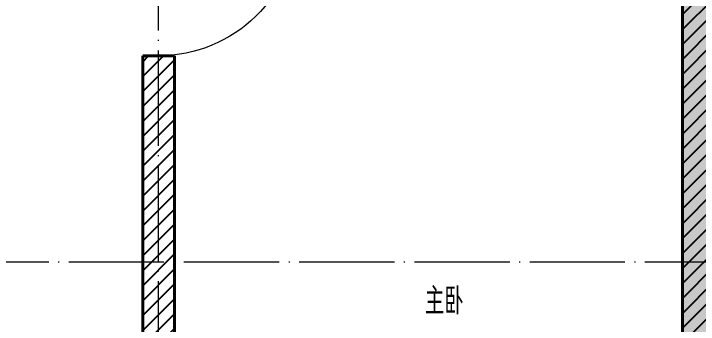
# Model space of a CAD drawing. Extents: x 27938 to 1042331, y -235042 to 1535213.
# Drawn here: x 702504 to 706817, y 138192 to 140148 of the extents above; entities that cross this region are included whole.
import ezdxf

# ---------------------------------------------------------------- set-up
doc = ezdxf.new("R2010")
doc.units = 0
doc.header["$LTSCALE"] = 1000
doc.header["$MEASUREMENT"] = 0
doc.linetypes.add('DOTE', pattern=[2.42, 2, -0.2, 0.02, -0.2])
for name, color, linetype in [('$RECOVER_210609100354-5', 7, 'Continuous'), ('3.5方案汇报，与郭总、侯月琴确定户型_t8$0$2020.03.04 -1安徽标准化洋房户型(UA）_t8_t8$0$看线', 154, 'Continuous'), ('PUB_TEXT', 4, 'Continuous'), ('保温', 6, 'Continuous')]:
    doc.layers.add(name, color=color, linetype=linetype)
for name, color, linetype, lineweight in [('DOTE', 19, 'DOTE', 9), ('WALL', 9, 'Continuous', 40), ('WINDOW', 8, 'Continuous', 15)]:
    doc.layers.add(name, color=color, linetype=linetype, lineweight=lineweight)
doc.styles.get("Standard").update_dxf_attribs({"font": 'gbenor.shx', "bigfont": 'gbcbig.shx'})
pattern_1 = [(45, (0, 47.75), (-47.022601, 47.022601), [])]

# ---------------------------------------------------------------- blocks, each defined once
blk = doc.blocks.new('GFDGDGRDGRDG')
at = {"layer": 'DOTE', "linetype": 'DOTE', "ltscale": 0.3}
for p, q in [((596593.7, 360558.3), (596593.7, 368758.3)), ((626393.7, 366358.3), (573593.7, 366358.3))]:
    blk.add_line(p, q, dxfattribs=at)
blk = doc.blocks.new('A$C04040EB5')
at = {"layer": '保温', "linetype": 'Continuous', "ltscale": 10}
h = blk.add_hatch(dxfattribs=at)
h.set_pattern_fill('HEX', color=251, scale=10, angle=90, style=0)
h.set_pattern_definition([(90, (-503782.47, -516048.461), (-16.49778, 1e-15), [9.525, -19.05]), (210, (-503782.47, -516048.461), (8.24889, -14.2874966), [9.525, -19.05]), (150, (-503782.47, -516038.936), (-8.24889, -14.2874966), [9.525, -19.05])])
edge = h.paths.add_edge_path()
edge.add_line((200, 4800), (0, 4800))
edge.add_line((0, 4800), (0.1, 0))
edge.add_line((0.1, 0), (200.1, 0))
edge.add_line((200.1, 0), (200, 4800))
blk = doc.blocks.new('$DorLib2D$00000001')
for p, q in [((0.45, 0.975), (0.5, 0.975)), ((0.45, 0), (0.45, 0.975)), ((0.5, 0), (0.5, 0.975)), ((0.5, 0), (0.45, 0))]:
    blk.add_line(p, q)
at = {"lineweight": 13}
blk.add_arc((0.475, 0), 0.975, 91.4693, 180, dxfattribs=at)

msp = doc.modelspace()

# ---------------------------------------------------------------- hatches: boundary and pattern name
at = {"layer": '$RECOVER_210609100354-5'}
h = msp.add_hatch(dxfattribs=at)
h.set_pattern_fill('普通砖', color=256, scale=50, style=0)
h.set_pattern_definition(pattern_1)
h.paths.add_polyline_path([(706816.6, 140982.3), (706716.6, 140882.3), (706716.6, 136082.3), (706816.6, 136015.7), (706916.6, 136082.3), (706916.6, 140882.3)])
h = msp.add_hatch(dxfattribs=at)
h.set_pattern_fill('普通砖', color=256, scale=50, style=0)
h.set_pattern_definition(pattern_1)
h.paths.add_polyline_path([(703516.6, 136682.3), (703516.6, 139882.3), (703316.6, 139882.3), (703316.6, 136682.3), (703416.6, 136582.3)])

# ---------------------------------------------------------------- linework, layer by layer
at = {"layer": 'WALL', "color": 8}
for p, q in [((706716.6, 140882.3), (706716.6, 136082.3)), ((703516.6, 139882.3), (703316.6, 139882.3)), ((703316.6, 139882.3), (703316.6, 136682.3)), ((703516.6, 136682.3), (703516.6, 139882.3))]:
    msp.add_line(p, q, dxfattribs=at)

# ---------------------------------------------------------------- block references
at = {"color": 8}
msp.add_blockref('A$C04040EB5', (706716.6, 136082.3), dxfattribs=at)
at = {"layer": '3.5方案汇报，与郭总、侯月琴确定户型_t8$0$2020.03.04 -1安徽标准化洋房户型(UA）_t8_t8$0$看线', "ltscale": 10}
msp.add_blockref('GFDGDGRDGRDG', (106822.9, -227776), dxfattribs=at)
at = {"layer": 'WINDOW', "color": 8, "xscale": -900, "yscale": 900, "zscale": -900, "rotation": 269.9999999979247}
msp.add_blockref('$DorLib2D$00000001', (703416.6, 140332.3), dxfattribs=at)

# ---------------------------------------------------------------- texts
at = {"layer": 'PUB_TEXT', "color": 8}
msp.add_text('主卧', height=168.79, dxfattribs=at).set_placement((705094.7, 138254.5))

doc.saveas('drawing.dxf')
